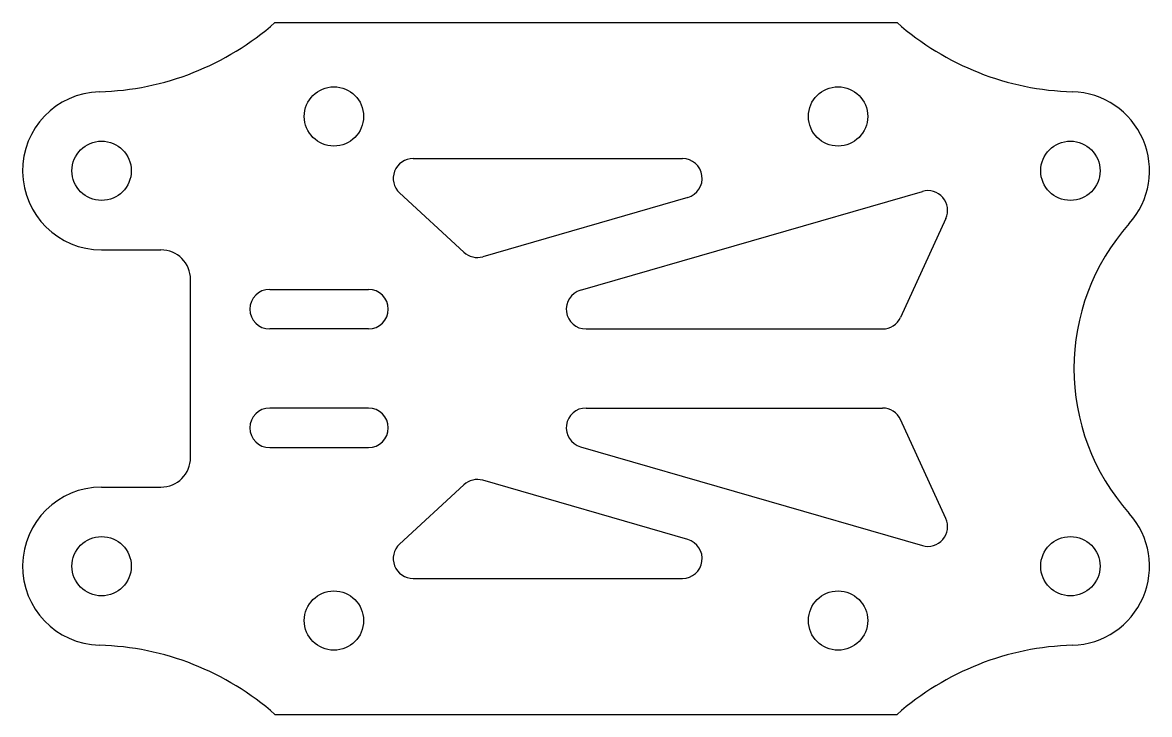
# Model space of a CAD drawing. Header units: millimetres. Extents: x -28.5 to 28.5, y -17.5 to 17.5.
import ezdxf

# ---------------------------------------------------------------- set-up
doc = ezdxf.new("R2010")
doc.units = ezdxf.units.MM
doc.layers.add('Sketch014', color=7, linetype='CONTINUOUS')

msp = doc.modelspace()

# ---------------------------------------------------------------- linework, layer by layer
at = {"layer": 'Sketch014'}
for p, q in [((-15.732, 17.5), (15.732, 17.5)), ((-8.75, 10.6145), (4.87536, 10.6145)), ((-6.17828, 5.87971), (-9.42828, 8.87971)), ((5.15313, 8.65386), (-5.22223, 5.65386)), ((-0.27777, 3.96065), (17.0139, 8.96047)), ((18.2007, 7.58316), (15.9091, 2.58333)), ((-24.5, 6), (-21.5, 6)), ((-20, -4.5), (-20, 4.5)), ((-16, 4), (-11, 4)), ((-11, 2), (-16, 2)), ((0, 2), (15, 2)), ((-11, -2), (-16, -2)), ((0, -2), (15, -2)), ((18.2007, -7.58316), (15.9091, -2.58333)), ((-0.27777, -3.96065), (17.0139, -8.96047)), ((-16, -4), (-11, -4)), ((5.15313, -8.65386), (-5.22223, -5.65386)), ((-24.5, -6), (-21.5, -6)), ((-6.17828, -5.87971), (-9.42828, -8.87971)), ((-8.75, -10.6145), (4.87536, -10.6145)), ((-15.732, -17.5), (15.732, -17.5))]:
    msp.add_line(p, q, dxfattribs=at)
for centre in [(-12.75, 12.75), (12.75, 12.75), (-24.5, 10), (24.5, 10), (-24.5, -10), (24.5, -10), (-12.75, -12.75), (12.75, -12.75)]:
    msp.add_circle(centre, 1.5, dxfattribs=at)
for centre, radius, start, end in [((-25, 27.9931), 14, -88.4082, -48.5474), ((25, 27.9931), 14, -131.453, -91.5918), ((-24.5, 10), 4, 91.5918, -90), ((24.5, 10), 4, -41.8103, 88.4082), ((-8.75, 9.61451), 1, 90, -132.709), ((4.87536, 9.61451), 1, -73.873, 90), ((17.2917, 7.99983), 1, -24.6243, 106.127), ((35.6803, 0), 11, 138.19, -138.19), ((-21.5, 4.5), 1.5, 0, 90), ((-5.5, 6.61451), 1, -132.709, -73.873), ((-16, 3), 1, 90, -90), ((-11, 3), 1, -90, 90), ((0, 3), 1, 106.127, -90), ((15, 3), 1, -90, -24.6243), ((-16, -3), 1, 90, -90), ((-11, -3), 1, -90, 90), ((0, -3), 1, 90, -106.127), ((15, -3), 1, 24.6243, 90), ((-21.5, -4.5), 1.5, -90, 0), ((-5.5, -6.61451), 1, 73.873, 132.709), ((-24.5, -10), 4, 90, -91.5918), ((24.5, -10), 4, -88.4082, 41.8103), ((17.2917, -7.99983), 1, -106.127, 24.6243), ((-8.75, -9.61451), 1, 132.709, -90), ((4.87536, -9.61451), 1, -90, 73.873), ((-25, -27.9931), 14, 48.5474, 88.4082), ((25, -27.9931), 14, 91.5918, 131.453)]:
    msp.add_arc(centre, radius, start, end, dxfattribs=at)

doc.saveas('drawing.dxf')
